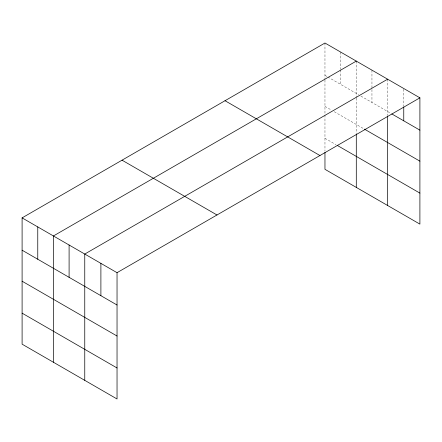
<?xml version="1.0" encoding="UTF-8"?>
<svg xmlns="http://www.w3.org/2000/svg" width="442" height="442" viewBox="0 0 442 442"><rect width="100%" height="100%" fill="white"/><g stroke="black" fill="none" stroke-linecap="round" stroke-linejoin="round"><path stroke-width="0.33" stroke-dasharray="2.21 1.66" d="M324.964 75.339L327.284 76.681M327.865 77.019L358.611 94.77M360.932 96.107L390.612 113.24M324.964 106.351L331.345 110.036M334.246 111.71L363.832 128.793M324.964 138.302L335.986 144.667M403.761 89.201L403.761 106.395M387.623 79.195L387.623 115.561M371.954 70.151L371.954 102.472M356.291 61.106L356.291 97.472M356.291 98.146L356.291 133.76M340.627 52.062L340.627 69.256M340.627 69.947L340.627 84.383M324.964 43.018L324.964 79.383M324.964 80.057L324.964 114.34M324.964 115.003L324.964 151.109"/><path stroke-width="0.66" d="M22.1 217.878L117.036 272.686L117.036 398.982L22.1 344.169L22.1 217.878L324.964 43.018L419.9 97.831L419.9 224.122L324.964 169.314L324.964 152.457M356.291 61.106L53.432 235.962L53.432 362.258M387.623 79.195L84.759 254.051L84.759 380.341M117.036 272.686L419.9 97.831M391.805 113.931L419.9 130.152M364.412 129.13L419.9 161.164M337.147 145.335L419.9 193.115M225.017 100.721L319.958 155.534M122.042 160.175L216.983 214.983M22.1 250.194L117.036 305.008M22.1 281.206L117.036 336.019M22.1 313.157L117.036 367.971M403.761 107.08L403.761 120.837M387.623 116.235L387.623 205.486M356.291 134.423L356.291 187.402M100.898 263.371L100.898 295.692M69.096 245.006L69.096 277.327M37.763 226.917L37.763 259.239"/></g></svg>
